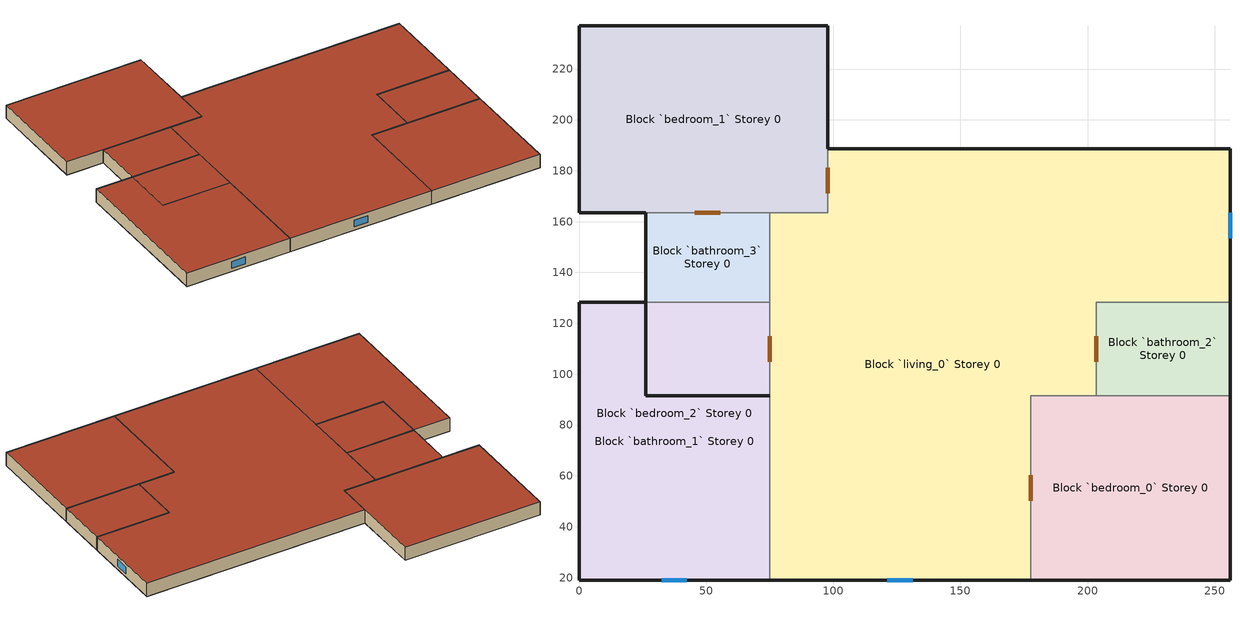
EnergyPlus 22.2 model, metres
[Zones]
Block `bedroom_1` Storey 0
 floor ground (Medium Floor): 97.84,163.54 97.84,236.96 0,236.96 0,163.54 z0
 wall outside (Medium Exterior Wall): 26.2,163.54 0,163.54 0,236.96 97.84,236.96 97.84,188.66 z0:10
 wall to Block `living_0` Storey 0 (Medium Partitions): 97.84,188.66 97.84,163.54 74.91,163.54 z0:10
 wall to Block `bathroom_3` Storey 0 (Medium Partitions): 74.91,163.54 26.2,163.54 z0:10
 door inside (Medium Furnishings): 55.56,163.54 45.56,163.54 / 97.84,181.1 97.84,171.1 z0:7
 roof outside (Medium Roof/Ceiling): 97.84,236.96 97.84,163.54 0,163.54 0,236.96 z10
Block `bathroom_1` Storey 0
 floor ground (Medium Floor): 74.91,91.49 74.91,128.34 26.2,128.34 26.2,91.49 z0; 74.91,19.04 74.91,91.49 26.2,91.49 26.2,128.34 0,128.34 0,19.04 z0
 wall outside (Medium Exterior Wall): 74.91,91.49 26.2,91.49 26.2,128.34 / 0,128.34 26.2,128.34 z0:10
 wall to Block `bathroom_3` Storey 0 (Medium Partitions): 26.2,128.34 74.91,128.34 z0:10
 wall to Block `living_0` Storey 0 (Medium Partitions): 74.91,128.34 74.91,91.49 74.91,19.04 z0:10
 roof outside (Medium Roof/Ceiling): 74.91,128.34 74.91,91.49 26.2,91.49 26.2,128.34 z10; 74.91,91.49 74.91,19.04 0,19.04 0,128.34 26.2,128.34 26.2,91.49 z10
Block `bathroom_2` Storey 0
 floor ground (Medium Floor): 256,91.49 256,128.34 203.45,128.34 203.45,91.49 z0
 wall outside (Medium Exterior Wall): 256,128.34 256,91.49 z0:10
 wall to Block `living_0` Storey 0 (Medium Partitions): 203.45,91.49 203.45,128.34 256,128.34 z0:10
 wall to Block `bedroom_0` Storey 0 (Medium Partitions): 256,91.49 203.45,91.49 z0:10
 door inside (Medium Furnishings): 203.45,104.91 203.45,114.91 z0:7
 roof outside (Medium Roof/Ceiling): 256,128.34 256,91.49 203.45,91.49 203.45,128.34 z10
Block `bathroom_3` Storey 0
 floor ground (Medium Floor): 74.91,128.34 74.91,163.54 26.2,163.54 26.2,128.34 z0
 wall outside (Medium Exterior Wall): 26.2,128.34 26.2,163.54 z0:10
 wall to Block `bedroom_2` Storey 0 (Medium Partitions): 74.91,128.34 26.2,128.34 z0:10
 wall to Block `living_0` Storey 0 (Medium Partitions): 74.91,163.54 74.91,128.34 z0:10
 roof outside (Medium Roof/Ceiling): 74.91,163.54 74.91,128.34 26.2,128.34 26.2,163.54 z10
Block `bedroom_0` Storey 0
 floor ground (Medium Floor): 256,19.04 256,91.49 177.66,91.49 177.66,19.04 z0
 wall outside (Medium Exterior Wall): 256,91.49 256,19.04 177.66,19.04 z0:10
 wall to Block `living_0` Storey 0 (Medium Partitions): 177.66,19.04 177.66,91.49 203.45,91.49 z0:10
 door inside (Medium Furnishings): 177.66,50.26 177.66,60.26 z0:7
 roof outside (Medium Roof/Ceiling): 256,91.49 256,19.04 177.66,19.04 177.66,91.49 z10
Block `bedroom_2` Storey 0
 floor ground (Medium Floor): 74.91,91.49 74.91,128.34 26.2,128.34 26.2,91.49 z0; 74.91,19.04 74.91,91.49 26.2,91.49 26.2,128.34 0,128.34 0,19.04 z0
 wall outside (Medium Exterior Wall): 74.91,19.04 0,19.04 0,128.34 26.2,128.34 z0:10
 wall to Block `living_0` Storey 0 (Medium Partitions): 74.91,128.34 74.91,91.49 74.91,19.04 z0:10
 window (Sgl Clr 6mm): 42.46,19.04 32.46,19.04 z2.5:7.5
 door inside (Medium Furnishings): 74.91,114.91 74.91,104.91 z0:7
 roof outside (Medium Roof/Ceiling): 74.91,128.34 74.91,91.49 26.2,91.49 26.2,128.34 z10; 74.91,91.49 74.91,19.04 0,19.04 0,128.34 26.2,128.34 26.2,91.49 z10
Block `living_0` Storey 0
 floor ground (Medium Floor): 177.66,19.04 177.66,91.49 203.45,91.49 203.45,128.34 256,128.34 256,188.66 97.84,188.66 97.84,163.54 74.91,163.54 74.91,19.04 z0
 wall outside (Medium Exterior Wall): 97.84,188.66 256,188.66 256,128.34 / 177.66,19.04 74.91,19.04 z0:10
 window (Sgl Clr 6mm): 131.29,19.04 121.29,19.04 / 256,163.5 256,153.5 z2.5:7.5
 roof outside (Medium Roof/Ceiling): 256,188.66 256,128.34 203.45,128.34 203.45,91.49 177.66,91.49 177.66,19.04 74.91,19.04 74.91,163.54 97.84,163.54 97.84,188.66 z10
[BUILDING]
North Axis=0; Terrain=Suburbs; Loads Convergence Tolerance Value=0.04; Temperature Convergence Tolerance Value=0.4; Solar Distribution=FullInteriorAndExterior; Maximum Number of Warmup Days=25; Minimum Number of Warmup Days=6
[SITE:LOCATION]
San Francisco Intl Ap: Latitude=37.62; Longitude=-8; Time Zone=2; Elevation=0
[MATERIAL] Thermal Absorptance=0.9; Solar Absorptance=0.7; Visible Absorptance=0.7
Name | Roughness | Thickness | Conductivity | Density | Specific Heat
F16 Acoustic tile | MediumSmooth | 0.0191 | 0.06 | 368 | 590
G01a 19mm gypsum board | MediumSmooth | 0.019 | 0.16 | 800 | 1090
G05 25mm wood | MediumSmooth | 0.0254 | 0.15 | 608 | 1630
I02 50mm insulation board | MediumRough | 0.0508 | 0.03 | 43 | 1210
M01 100mm brick | MediumRough | 0.1016 | 0.89 | 1920 | 790
M14a 100mm heavyweight concrete | MediumRough | 0.1016 | 1.95 | 2240 | 900
[MATERIAL:AIRGAP]
Name | Thermal Resistance
F04 Wall air space resistance | 0.15
F05 Ceiling air space resistance | 0.18
[WINDOWMATERIAL:GLAZING]
CLEAR 6MM: Optical Data Type=SpectralAverage; Thickness=0.006; Solar Transmittance at Normal Incidence=0.775; Front Side Solar Reflectance at Normal Incidence=0.071; Back Side Solar Reflectance at Normal Incidence=0.071; Visible Transmittance at Normal Incidence=0.881; Front Side Visible Reflectance at Normal Incidence=0.08; Back Side Visible Reflectance at Normal Incidence=0.08; Infrared Transmittance at Normal Incidence=0; Front Side Infrared Hemispherical Emissivity=0.84; Back Side Infrared Hemispherical Emissivity=0.84; Conductivity=0.9; Dirt Correction Factor for Solar and Visible Transmittance=1; Solar Diffusing=No; Youngs modulus=72000000000; Poissons ratio=0.22
[CONSTRUCTION]
Medium Exterior Wall: M01 100mm brick, I02 50mm insulation board, F04 Wall air space resistance, G01a 19mm gypsum board
Medium Roof/Ceiling: M14a 100mm heavyweight concrete, F05 Ceiling air space resistance, F16 Acoustic tile
Medium Partitions: G01a 19mm gypsum board, F04 Wall air space resistance, G01a 19mm gypsum board
Medium Floor: F16 Acoustic tile, F05 Ceiling air space resistance, M14a 100mm heavyweight concrete
Medium Furnishings: G05 25mm wood
Sgl Clr 6mm: CLEAR 6MM
[ZONE] Type=1; Multiplier=1; Ceiling Height=autocalculate; Volume=autocalculate; Floor Area=autocalculate; Part of Total Floor Area=Yes
Block `bedroom_1` Storey 0; Block `bathroom_1` Storey 0; Block `bathroom_2` Storey 0; Block `bathroom_3` Storey 0; Block `bedroom_0` Storey 0; Block `bedroom_2` Storey 0; Block `living_0` Storey 0
[AIRFLOWNETWORK:SIMULATIONCONTROL]
Default: AirflowNetwork Control=MultizoneWithoutDistribution; Wind Pressure Coefficient Type=Input; Height Selection for Local Wind Pressure Calculation=OpeningHeight; Building Type=LowRise; Maximum Number of Iterations=500; Initialization Type=ZeroNodePressures; Relative Airflow Convergence Tolerance=0.0001; Absolute Airflow Convergence Tolerance=1e-06; Convergence Acceleration Limit=-0.5; Azimuth Angle of Long Axis of Building=0; Ratio of Building Width Along Short Axis to Width Along Long Axis=1; Height Dependence of External Node Temperature=No; Solver=SkylineLU; Allow Unsupported Zone Equipment=No; Do Distribution Duct Sizing Calculation=No
[AIRFLOWNETWORK:MULTIZONE:ZONE] Ventilation Control Mode=Constant; Minimum Venting Open Factor=0; Indoor and Outdoor Temperature Difference Lower Limit For Maximum Venting Open Factor=0; Indoor and Outdoor Temperature Difference Upper Limit for Minimum Venting Open Factor=100; Indoor and Outdoor Enthalpy Difference Lower Limit For Maximum Venting Open Factor=0; Indoor and Outdoor Enthalpy Difference Upper Limit for Minimum Venting Open Factor=300000; Single Sided Wind Pressure Coefficient Algorithm=Standard; Facade Width=10
Block `bedroom_2` Storey 0; Block `living_0` Storey 0
[AIRFLOWNETWORK:MULTIZONE:SURFACE] WindowDoor Opening Factor or Crack Factor=1; Ventilation Control Mode=Constant; Minimum Venting Open Factor=0; Indoor and Outdoor Temperature Difference Lower Limit For Maximum Venting Open Factor=0; Indoor and Outdoor Temperature Difference Upper Limit for Minimum Venting Open Factor=100; Indoor and Outdoor Enthalpy Difference Lower Limit For Maximum Venting Open Factor=0; Indoor and Outdoor Enthalpy Difference Upper Limit for Minimum Venting Open Factor=300000; Equivalent Rectangle Method=PolygonHeight; Equivalent Rectangle Aspect Ratio=1
Name | Leakage Component
Window__Block `bedroom_2` Storey 0 Wall 0003 | SimpleOpening__Window__Block `bedroom_2` Storey 0 Wall 0003
Door__Block `bedroom_2` Storey 0 Wall 0002_1 | SimpleOpening__Door__Block `bedroom_2` Storey 0 Wall 0002_1
Window__Block `living_0` Storey 0 Wall 0005 | SimpleOpening__Window__Block `living_0` Storey 0 Wall 0005
Window__Block `living_0` Storey 0 Wall 0010 | SimpleOpening__Window__Block `living_0` Storey 0 Wall 0010
Door__Block `living_0` Storey 0 Wall 0003_1 | SimpleOpening__Door__Block `living_0` Storey 0 Wall 0003_1
Door__Block `living_0` Storey 0 Wall 0001_1 | SimpleOpening__Door__Block `living_0` Storey 0 Wall 0001_1
[AIRFLOWNETWORK:MULTIZONE:COMPONENT:SIMPLEOPENING] Air Mass Flow Coefficient When Opening is Closed=0.001; Air Mass Flow Exponent When Opening is Closed=0.65; Minimum Density Difference for TwoWay Flow=0.0001; Discharge Coefficient=1
SimpleOpening__Window__Block `bedroom_2` Storey 0 Wall 0003; SimpleOpening__Door__Block `bedroom_2` Storey 0 Wall 0002_1; SimpleOpening__Window__Block `living_0` Storey 0 Wall 0005; SimpleOpening__Window__Block `living_0` Storey 0 Wall 0010; SimpleOpening__Door__Block `living_0` Storey 0 Wall 0003_1; SimpleOpening__Door__Block `living_0` Storey 0 Wall 0001_1
[AIRFLOWNETWORK:MULTIZONE:EXTERNALNODE] External Node Height=0; Symmetric Wind Pressure Coefficient Curve=No; Wind Angle Type=Absolute
Name | Wind Pressure Coefficient Curve
AFN_External_Node_NORTH_bedroom_2; AFN_External_Node_NORTH_living_0 | AFN_Pressure_Coefficient_Values_NORTH
AFN_External_Node_WEST_living_0 | AFN_Pressure_Coefficient_Values_WEST
[AIRFLOWNETWORK:MULTIZONE:WINDPRESSURECOEFFICIENTARRAY]
AFN_Wind_Directions_0: Wind Direction 1=0; Wind Direction 2=30; Wind Direction 3=60; Wind Direction 4=90; Wind Direction 5=120; Wind Direction 6=150; Wind Direction 7=180; Wind Direction 8=210; Wind Direction 9=240; Wind Direction 10=270; Wind Direction 11=300; Wind Direction 12=330
[AIRFLOWNETWORK:MULTIZONE:WINDPRESSURECOEFFICIENTVALUES] AirflowNetworkMultiZoneWindPressureCoefficientArray=AFN_Wind_Directions_0
Name | Wind Pressure Coefficient Value 1 | Wind Pressure Coefficient Value 2 | Wind Pressure Coefficient Value 3 | Wind Pressure Coefficient Value 4 | Wind Pressure Coefficient Value 5 | Wind Pressure Coefficient Value 6 | Wind Pressure Coefficient Value 7 | Wind Pressure Coefficient Value 8 | Wind Pressure Coefficient Value 9 | Wind Pressure Coefficient Value 10 | Wind Pressure Coefficient Value 11 | Wind Pressure Coefficient Value 12
AFN_Pressure_Coefficient_Values_NORTH | 0.6 | 0.48 | 0.04 | -0.56 | -0.56 | -0.42 | -0.37 | -0.42 | -0.56 | -0.56 | 0.04 | 0.48
AFN_Pressure_Coefficient_Values_SOUTH | -0.37 | -0.42 | -0.56 | -0.56 | 0.04 | 0.48 | 0.6 | 0.48 | 0.04 | -0.56 | -0.56 | -0.42
AFN_Pressure_Coefficient_Values_EAST | -0.56 | 0.04 | 0.48 | 0.6 | 0.48 | 0.04 | -0.56 | -0.56 | -0.42 | -0.37 | -0.42 | -0.56
AFN_Pressure_Coefficient_Values_WEST | -0.56 | -0.56 | -0.42 | -0.37 | -0.42 | -0.56 | -0.56 | 0.04 | 0.48 | 0.6 | 0.48 | 0.04
